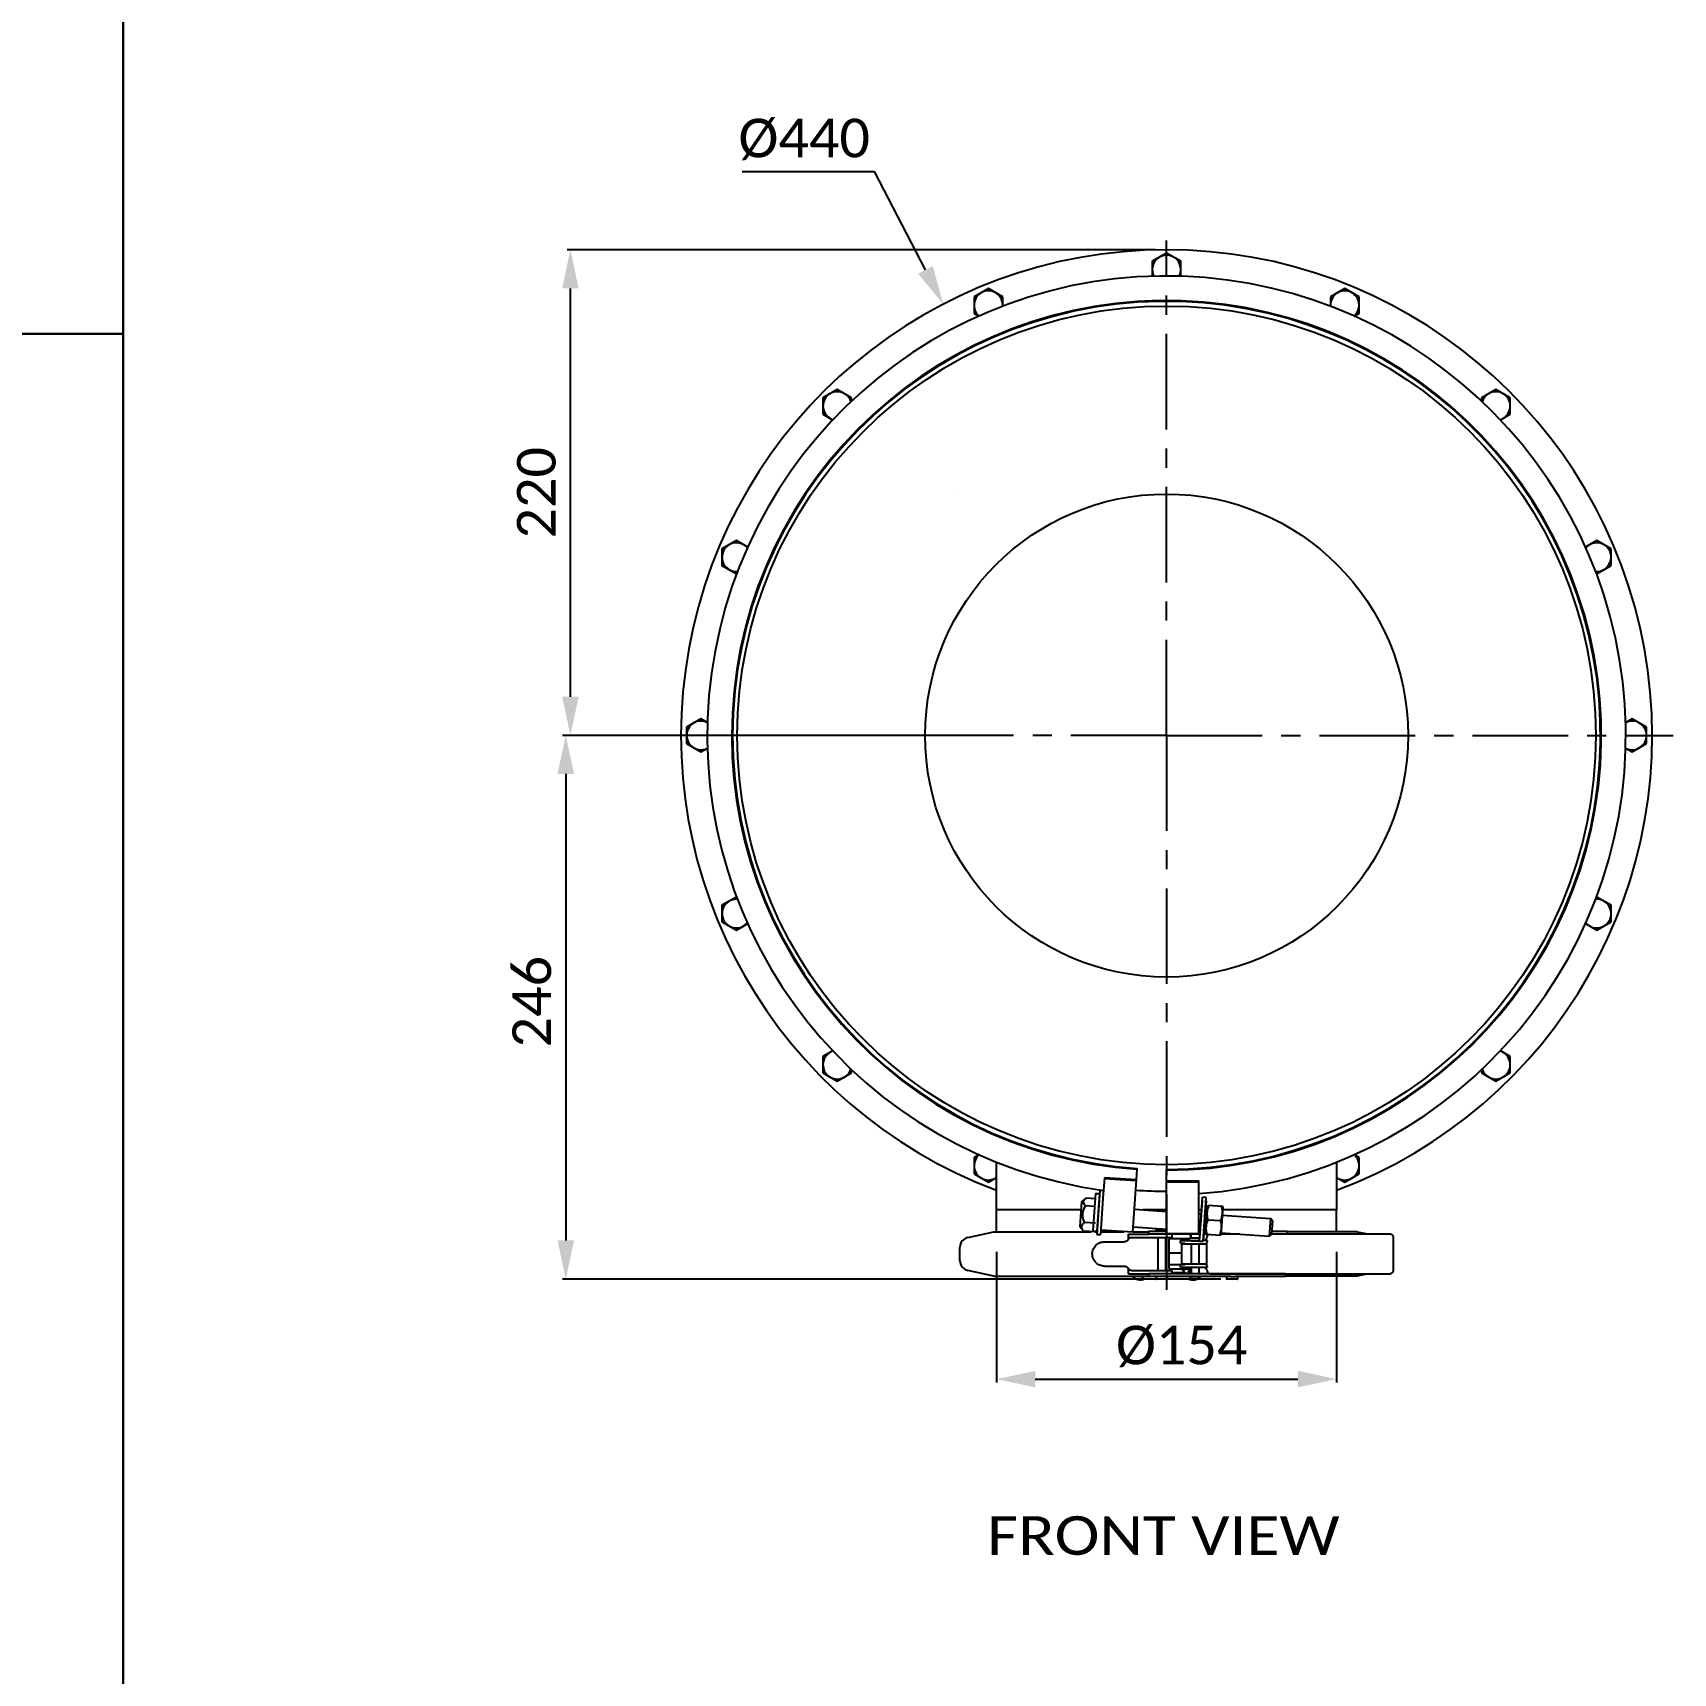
# Model space of a CAD drawing. Header units: millimetres. Extents: x 242 to 4341, y -255 to 3233.
# Drawn here: x 2250 to 2994, y 788 to 1531 of the extents above; entities that cross this region are included whole.
import ezdxf
from ezdxf.enums import TextEntityAlignment as Align

# ---------------------------------------------------------------- set-up
doc = ezdxf.new("R2010")
doc.units = ezdxf.units.MM
doc.header["$LTSCALE"] = 115.5
doc.header["$PDMODE"] = 3
doc.header["$PDSIZE"] = 8
doc.linetypes.add('CENTER', pattern=[0.6, 0.375, -0.075, 0.075, -0.075])
doc.layers.get('0').update_dxf_attribs({"linetype": 'CONTINUOUS'})
doc.layers.get('Defpoints').update_dxf_attribs({"linetype": 'CONTINUOUS'})
doc.layers.add('02___PRT_ALL_AXES', color=7, linetype='CONTINUOUS')
doc.styles.get("Standard").update_dxf_attribs({"font": 'calibri.ttf'})
doc.dimstyles.new('DIMSTYLE_1', dxfattribs={"dimtxt": 17.5, "dimasz": 17.5, "dimexe": 1.5, "dimexo": 1, "dimgap": 0.875, "dimtad": 1, "dimdec": 0, "dimdsep": 46, "dimtxsty": 'Standard', "dimblk": '_FILLED', "dimblk1": '_FILLED', "dimblk2": '_FILLED', "dimcen": 0.09, "dimazin": 2, "dimtp": 0.01, "dimtm": 0.01, "dimtfac": 1, "dimtdec": 0, "dimtofl": 0, "dimtmove": 0, "dimatfit": 3, "dimldrblk": '_FILLED', "dimfxl": 1, "dimtolj": 1, "dimarcsym": 0})
doc.dimstyles.new('DIMSTYLE_2', dxfattribs={"dimtxt": 17.5, "dimasz": 17.5, "dimexe": 1.5, "dimexo": 1, "dimgap": 0.875, "dimtad": 1, "dimdsep": 46, "dimtxsty": 'Standard', "dimblk": '_FILLED', "dimblk1": '_FILLED', "dimblk2": '_FILLED', "dimcen": 0.09, "dimazin": 2, "dimtp": 0.01, "dimtm": 0.01, "dimtfac": 1, "dimtofl": 0, "dimtmove": 0, "dimatfit": 3, "dimldrblk": '_FILLED', "dimfxl": 1, "dimtolj": 1, "dimarcsym": 0})
doc.dimstyles.new('DIMSTYLE_3', dxfattribs={"dimtxt": 17.5, "dimasz": 17.5, "dimexe": 1.5, "dimexo": 1, "dimtad": 1, "dimdec": 0, "dimdsep": 46, "dimtxsty": 'Standard', "dimblk": '_FILLED', "dimblk1": '_FILLED', "dimblk2": '_FILLED', "dimcen": 0.09, "dimazin": 2, "dimtp": 0.01, "dimtm": 0.01, "dimtfac": 1, "dimtdec": 0, "dimtofl": 0, "dimtmove": 0, "dimatfit": 1, "dimldrblk": '_FILLED', "dimfxl": 1, "dimtolj": 1, "dimarcsym": 0})

# ---------------------------------------------------------------- blocks, each defined once
blk = doc.blocks.new('_FILLED')
at = {"color": 0, "linetype": 'ByBlock'}
blk.add_solid([(0, 0), (-1, 0.214), (-1, -0.214)], dxfattribs=at)
blk = doc.blocks.new('*D132')
at = {"color": 0, "linetype": 'Continuous', "lineweight": -2}
for p, q in [((2538.98, 1213.01), (2490.28, 1213.01)), ((2491.78, 1195.51), (2491.78, 984.19)), ((2788.58, 966.69), (2490.28, 966.69))]:
    blk.add_line(p, q, dxfattribs=at)
at = {"layer": 'Defpoints', "color": 0}
for p in [(2539.98, 1213.01), (2491.78, 966.69), (2789.58, 966.69)]:
    blk.add_point(p, dxfattribs=at)
at = {"color": 0, "linetype": 'ByBlock', "lineweight": -2, "xscale": 17.5, "yscale": 17.5, "zscale": 17.5}
for p, rotation in [((2491.78, 1213.01), 90), ((2491.78, 966.69), 270)]:
    blk.add_blockref('_FILLED', p, dxfattribs=dict(at, rotation=rotation))
at = {"color": 0, "insert": (2467.57, 1092.34), "char_height": 17.5, "attachment_point": 2, "rotation": 90, "line_spacing_factor": 0.9}
blk.add_mtext('\\A1;246', dxfattribs=at)
blk = doc.blocks.new('*D133')
at = {"color": 0, "linetype": 'Continuous', "lineweight": -2}
for p, q in [((2758.99, 1433.01), (2492.37, 1433.01)), ((2493.87, 1230.51), (2493.87, 1415.51)), ((2658.99, 1213.01), (2492.37, 1213.01))]:
    blk.add_line(p, q, dxfattribs=at)
at = {"layer": 'Defpoints', "color": 0}
for p in [(2493.87, 1433.01), (2759.99, 1433.01), (2659.99, 1213.01)]:
    blk.add_point(p, dxfattribs=at)
at = {"color": 0, "linetype": 'ByBlock', "lineweight": -2, "xscale": 17.5, "yscale": 17.5, "zscale": 17.5}
for p, rotation in [((2493.87, 1433.01), 90), ((2493.87, 1213.01), 270)]:
    blk.add_blockref('_FILLED', p, dxfattribs=dict(at, rotation=rotation))
at = {"color": 0, "insert": (2469.66, 1322.92), "char_height": 17.5, "attachment_point": 2, "rotation": 90, "line_spacing_factor": 0.9}
blk.add_mtext('\\A1;220', dxfattribs=at)
blk = doc.blocks.new('*D134')
at = {"color": 0, "linetype": 'Continuous', "lineweight": -2}
for p, q in [((2686.99, 979.09), (2686.99, 919.86)), ((2840.99, 979.09), (2840.99, 919.86)), ((2704.49, 921.36), (2823.49, 921.36))]:
    blk.add_line(p, q, dxfattribs=at)
at = {"layer": 'Defpoints', "color": 0}
for p in [(2686.99, 980.09), (2840.99, 980.09), (2840.99, 921.36)]:
    blk.add_point(p, dxfattribs=at)
at = {"color": 0, "linetype": 'ByBlock', "lineweight": -2, "xscale": 17.5, "yscale": 17.5, "zscale": 17.5, "rotation": 180}
blk.add_blockref('_FILLED', (2686.99, 921.36), dxfattribs=at)
at = {"color": 0, "linetype": 'ByBlock', "lineweight": -2, "xscale": 17.5, "yscale": 17.5, "zscale": 17.5}
blk.add_blockref('_FILLED', (2840.99, 921.36), dxfattribs=at)
at = {"color": 0, "insert": (2770.85, 945.56), "char_height": 17.5, "attachment_point": 2, "line_spacing_factor": 0.9}
blk.add_mtext('\\A1;%%c154', dxfattribs=at)
blk = doc.blocks.new('*D135')
at = {"color": 0, "linetype": 'Continuous', "lineweight": -2}
for p in [(2571.65, 1468.42), (2654.73, 1423.89)]:
    blk.add_line(p, (2631.66, 1468.42), dxfattribs=at)
at = {"color": 0, "linetype": 'Continuous'}
for p, q in [((2763.9, 1213.01), (2764.08, 1213.01)), ((2763.99, 1212.92), (2763.99, 1213.1))]:
    blk.add_line(p, q, dxfattribs=at)
at = {"layer": 'Defpoints', "color": 0}
for p in [(2662.78, 1408.35), (2865.19, 1017.66)]:
    blk.add_point(p, dxfattribs=at)
at = {"color": 0, "linetype": 'ByBlock', "lineweight": -2, "xscale": 17.5, "yscale": 17.5, "zscale": 17.5, "rotation": 297.3888948476893}
blk.add_blockref('_FILLED', (2662.78, 1408.35), dxfattribs=at)
at = {"color": 0, "insert": (2629.58, 1492.37), "char_height": 17.5, "attachment_point": 3, "line_spacing_factor": 0.9}
blk.add_mtext('\\A1;%%c440', dxfattribs=at)

msp = doc.modelspace()

# ---------------------------------------------------------------- linework, layer by layer
at = {"color": 0, "linetype": 'Continuous'}
for p, q in [((2291.28, 3232.585), (2291.28, 1394.903)), ((2291.28, 1394.903), (2291.28, 3204.489)), ((2763.986, 1431.512), (2757.486, 1427.759)), ((2757.486, 1427.759), (2757.486, 1420.993)), ((2770.486, 1427.759), (2763.986, 1431.512)), ((2770.486, 1420.987), (2770.486, 1427.759)), ((2291.28, -254.656), (2291.28, 1422.999)), ((2683.24, 1415.45), (2676.74, 1411.697)), ((2689.74, 1411.697), (2683.24, 1415.45)), ((2844.732, 1415.45), (2838.232, 1411.697)), ((2851.232, 1411.697), (2844.732, 1415.45)), ((2676.74, 1411.697), (2676.74, 1404.192)), ((2689.74, 1407.318), (2689.74, 1411.697)), ((2838.232, 1411.697), (2838.232, 1407.334)), ((2851.232, 1404.192), (2851.232, 1411.697)), ((2676.74, 1404.192), (2678.991, 1402.892)), ((2849.004, 1402.905), (2851.232, 1404.192)), ((241.521, 1394.903), (2291.28, 1394.903)), ((2291.28, 1394.903), (241.521, 1394.903)), ((2291.28, 1394.903), (2291.28, -254.656)), ((2614.787, 1369.711), (2608.287, 1365.958)), ((2621.287, 1365.958), (2614.787, 1369.711)), ((2913.186, 1369.711), (2906.686, 1365.958)), ((2919.686, 1365.958), (2913.186, 1369.711)), ((2608.287, 1365.958), (2608.287, 1358.453)), ((2621.287, 1364.331), (2621.287, 1365.958)), ((2906.686, 1365.958), (2906.686, 1364.337)), ((2919.686, 1358.453), (2919.686, 1365.958)), ((2608.287, 1358.453), (2612.791, 1355.852)), ((2915.191, 1355.857), (2919.686, 1358.453)), ((2569.048, 1301.258), (2562.548, 1297.505)), ((2574.253, 1298.253), (2569.048, 1301.258)), ((2958.925, 1301.258), (2953.714, 1298.249)), ((2965.425, 1297.505), (2958.925, 1301.258)), ((2562.548, 1297.505), (2562.548, 1289.999)), ((2965.425, 1290), (2965.425, 1297.505)), ((2562.548, 1289.999), (2569.048, 1286.247)), ((2958.587, 1286.442), (2958.925, 1286.247)), ((2958.925, 1286.247), (2965.425, 1290)), ((2552.986, 1220.512), (2546.486, 1216.759)), ((2556.014, 1218.763), (2552.986, 1220.512)), ((2974.986, 1220.512), (2971.939, 1218.752)), ((2981.486, 1216.759), (2974.986, 1220.512)), ((2546.486, 1216.759), (2546.486, 1209.253)), ((2981.486, 1209.253), (2981.486, 1216.759)), ((2546.486, 1209.253), (2552.986, 1205.5)), ((2552.986, 1205.5), (2556.046, 1207.267)), ((2971.914, 1207.274), (2974.986, 1205.5)), ((2974.986, 1205.5), (2981.486, 1209.253)), ((2569.048, 1139.765), (2562.548, 1136.012)), ((2569.252, 1139.647), (2569.048, 1139.765)), ((2958.925, 1139.765), (2958.685, 1139.627)), ((2965.425, 1136.013), (2958.925, 1139.765)), ((2562.548, 1136.012), (2562.548, 1128.507)), ((2965.425, 1128.507), (2965.425, 1136.013)), ((2562.548, 1128.507), (2569.048, 1124.754)), ((2569.048, 1124.754), (2574.183, 1127.719)), ((2953.768, 1127.732), (2958.925, 1124.754)), ((2958.925, 1124.754), (2965.425, 1128.507)), ((2612.772, 1070.149), (2608.287, 1067.559)), ((2608.287, 1067.559), (2608.287, 1060.054)), ((2919.686, 1067.559), (2915.216, 1070.14)), ((2919.686, 1060.054), (2919.686, 1067.559)), ((2608.287, 1060.054), (2614.787, 1056.301)), ((2614.787, 1056.301), (2621.287, 1060.054)), ((2621.287, 1060.054), (2621.287, 1061.613)), ((2906.686, 1061.582), (2906.686, 1060.054)), ((2906.686, 1060.054), (2913.186, 1056.301)), ((2913.186, 1056.301), (2919.686, 1060.054)), ((2679.038, 1023.147), (2676.74, 1021.82)), ((2676.74, 1021.82), (2676.74, 1014.315)), ((2840.986, 1019.686), (2840.986, 998.086)), ((2851.232, 1021.82), (2848.941, 1023.143)), ((2851.232, 1014.315), (2851.232, 1021.82)), ((2676.74, 1014.315), (2683.24, 1010.562)), ((2683.24, 1010.562), (2686.986, 1012.725)), ((2735.787, 1012.621), (2735.157, 1003.357)), ((2750.26, 1011.146), (2735.754, 1012.132)), ((2750.293, 1011.634), (2735.787, 1012.621)), ((2748.678, 987.872), (2750.293, 1011.634)), ((2750.293, 1011.634), (2750.622, 1016.471)), ((2750.622, 1016.471), (2750.647, 1016.838)), ((2763.986, 1016.017), (2763.986, 1016.385)), ((2763.986, 1011.169), (2763.986, 1016.017)), ((2763.986, 1011.169), (2778.526, 1011.169)), ((2763.986, 987.353), (2763.986, 1011.169)), ((2778.526, 987.353), (2778.526, 1011.169)), ((2840.986, 1012.725), (2844.733, 1010.562)), ((2844.733, 1010.562), (2851.232, 1014.315)), ((2763.986, 1010.68), (2778.526, 1010.68)), ((2724.797, 990.301), (2725.57, 1001.669)), ((2725.57, 1001.669), (2727.354, 1003.225)), ((2731.34, 999.547), (2727.262, 999.824)), ((2731.579, 1003.073), (2727.502, 1003.35)), ((2733.137, 999.453), (2733.187, 999.45)), ((2749.39, 998.348), (2763.971, 997.357)), ((2778.526, 996.367), (2779.661, 996.29)), ((2781.457, 996.168), (2782.355, 996.107)), ((2781.743, 987.105), (2782.624, 1000.069)), ((2782.624, 1000.069), (2782.626, 1000.072)), ((2789.407, 999.611), (2782.626, 1000.072)), ((2789.408, 999.607), (2788.527, 986.644)), ((2789.408, 999.607), (2789.407, 999.611)), ((2724.797, 990.301), (2726.354, 988.517)), ((2731.728, 991.998), (2726.753, 992.336)), ((2732.595, 991.472), (2732.645, 991.468)), ((2748.678, 987.872), (2734.171, 988.859)), ((2748.847, 990.367), (2763.986, 989.337)), ((2782.764, 993.547), (2788.387, 993.165)), ((2789.139, 995.645), (2811.058, 994.155)), ((2811.058, 994.155), (2810.515, 986.173)), ((2811.987, 993.089), (2811.058, 994.155)), ((2811.987, 993.089), (2811.58, 987.103)), ((2685.642, 988.149), (2729.794, 988.149)), ((2731.459, 988.035), (2726.484, 988.374)), ((2731.459, 988.149), (2732.419, 988.149)), ((2734.123, 988.149), (2744.616, 988.149)), ((2735.828, 983.586), (2744.827, 983.586)), ((2746.79, 987.086), (2755.879, 987.086)), ((2746.79, 984.586), (2746.79, 987.086)), ((2748.135, 985.586), (2766.465, 985.586)), ((2748.696, 988.149), (2755.795, 988.149)), ((2763.986, 988.486), (2759.095, 988.486)), ((2763.986, 987.353), (2778.526, 987.353)), ((2765.179, 971.586), (2765.179, 984.586)), ((2770.243, 984.125), (2778.884, 984.125)), ((2770.243, 982.925), (2770.243, 984.125)), ((2770.243, 982.925), (2772.323, 982.925)), ((2770.866, 982.586), (2782.247, 982.586)), ((2770.871, 973.586), (2770.871, 982.586)), ((2774.712, 987.086), (2774.708, 986.586)), ((2774.708, 986.586), (2774.912, 985.303)), ((2774.889, 987.086), (2775.127, 985.587)), ((2775.116, 985.325), (2778.616, 985.325)), ((2778.526, 988.349), (2779.118, 988.308)), ((2782.594, 984.125), (2780.588, 984.125)), ((2780.914, 988.186), (2781.812, 988.125)), ((2781.743, 987.105), (2781.744, 987.102)), ((2781.744, 987.102), (2788.525, 986.641)), ((2782.247, 973.325), (2782.247, 983.135)), ((2782.259, 985.842), (2782.259, 985.842)), ((2782.577, 984.086), (2782.594, 984.125)), ((2788.527, 986.644), (2788.525, 986.641)), ((2788.596, 987.664), (2810.515, 986.173)), ((2811.58, 987.103), (2810.515, 986.173)), ((2850.33, 988.149), (2818.68, 988.149)), ((2818.68, 987.125), (2865.456, 987.125)), ((2866.592, 985.925), (2866.592, 970.325)), ((2685.642, 968.023), (2755.795, 968.023)), ((2735.828, 972.586), (2744.827, 972.586)), ((2746.79, 969.086), (2746.79, 971.586)), ((2746.79, 969.086), (2755.872, 969.086)), ((2748.135, 970.586), (2766.465, 970.586)), ((2753.268, 967.161), (2753.377, 968.023)), ((2755.231, 966.749), (2759.295, 966.749)), ((2759.295, 967.836), (2759.295, 966.736)), ((2764.245, 966.686), (2759.345, 966.686)), ((2764.295, 967.836), (2764.295, 966.736)), ((2764.295, 966.749), (2772.741, 966.749)), ((2772.464, 969.556), (2766.465, 969.556)), ((2770.243, 973.325), (2772.323, 973.325)), ((2770.243, 972.125), (2770.243, 973.325)), ((2770.243, 972.125), (2772.323, 972.125)), ((2770.866, 973.586), (2782.247, 973.586)), ((2772.464, 969.556), (2773.935, 969.086)), ((2773.153, 969.336), (2774.71, 969.336)), ((2774.962, 971.182), (2773.319, 971.182)), ((2773.986, 971.182), (2773.986, 969.336)), ((2779.316, 967.725), (2774.416, 967.725)), ((2774.633, 967.725), (2774.705, 967.161)), ((2775.105, 972.086), (2774.708, 969.586)), ((2774.708, 969.586), (2774.712, 969.086)), ((2775.116, 970.517), (2774.889, 969.086)), ((2780.272, 972.125), (2782.594, 972.125)), ((2782.247, 973.115), (2782.247, 973.325)), ((2782.259, 970.406), (2782.259, 970.407)), ((2783.738, 969.125), (2865.456, 969.125)), ((2791.081, 967.836), (2791.081, 966.736)), ((2796.031, 966.686), (2791.131, 966.686)), ((2792.972, 967.886), (2795.012, 967.886)), ((2796.081, 967.836), (2796.081, 966.736)), ((2850.33, 968.023), (2817.911, 968.023))]:
    msp.add_line(p, q, dxfattribs=at)
msp.add_line((2668.659, 1322.506), (2668.659, 1322.506))
for points in [[(2782.259, 985.842), (2782.214, 985.618), (2782.004, 985.114), (2781.663, 984.682), (2781.215, 984.359), (2780.694, 984.169), (2780.59, 984.156)], [(2783.171, 987.005), (2783.105, 986.984), (2782.762, 986.762), (2782.49, 986.452), (2782.312, 986.075), (2782.259, 985.842)], [(2780.648, 972.086), (2780.683, 972.082), (2781.205, 971.895), (2781.654, 971.575), (2781.998, 971.146), (2782.211, 970.643), (2782.259, 970.406)], [(2782.26, 970.406), (2782.303, 970.204), (2782.471, 969.826), (2782.739, 969.507), (2783.087, 969.273), (2783.483, 969.146), (2783.738, 969.125)]]:
    msp.add_lwpolyline(points, dxfattribs=at)
msp.add_circle((2763.986, 1212.916), 109.41)
for centre, radius, start, end in [((2763.986, 1424.006), 6.5, 332.28481, 207.453157), ((2763.986, 1213.006), 208.1, 274.007458, 262.102542), ((2683.24, 1407.945), 6.5, 354.278828, 230.381397), ((2844.732, 1407.945), 6.5, 309.827264, 185.581573), ((2763.986, 1213.006), 196.989, 270, 266.11), ((2763.986, 1213.006), 196.621, 270, 266.11), ((2614.787, 1362.206), 6.5, 16.666078, 253.306773), ((2913.186, 1362.206), 6.5, 286.799249, 163.303809), ((2569.048, 1293.752), 6.5, 39.234609, 275.858281), ((2958.925, 1293.752), 6.5, 264.136509, 140.848972), ((2552.986, 1213.006), 6.5, 62.199172, 298.128664), ((2974.986, 1213.006), 6.5, 241.755616, 117.990052), ((2569.048, 1132.26), 6.5, 84.926029, 320.127206), ((2958.925, 1132.26), 6.5, 219.638167, 94.898008), ((2614.787, 1063.806), 6.5, 106.888186, 342.735792), ((2913.186, 1063.806), 6.5, 197.492614, 72.948447), ((2683.24, 1018.067), 6.5, 129.173552, 305.309077), ((2844.732, 1018.067), 6.5, 234.689697, 50.775446), ((2731.554, 998.402), 6.396, 129.310838, 131.043181), ((2760.045, 988.686), 1, 108.761865, 180), ((2759.095, 988.536), 0.05, 180, 270), ((2674.986, 981.094), 4.6, 102.407419, 180), ((2759.995, 988.436), 0.05, 0, 90), ((2763.595, 988.436), 0.05, 90, 180), ((2775.116, 984.325), 1, 90, 180), ((2774.166, 984.175), 0.05, 180, 270), ((2778.616, 984.325), 1, 69.751253, 90), ((2674.986, 975.078), 4.6, 180, 257.592581), ((2751.986, 971.063), 4.727, 220.122917, 296.201665), ((2759.345, 967.836), 0.05, 90, 180), ((2759.345, 966.736), 0.05, 180, 270), ((2764.245, 967.836), 0.05, 0, 90), ((2764.245, 966.736), 0.05, 270, 0), ((2767.016, 969.575), 4.393, 20.051548, 22.752298), ((2766.896, 969.53), 4.521, 19.842163, 20.063878), ((2766.878, 969.523), 4.541, 19.59341, 19.842144), ((2774.612, 972.276), 3.668, 199.586048, 201.522842), ((2774.472, 972.221), 3.518, 201.522524, 203.453425), ((2774.334, 972.161), 3.368, 203.453293, 205.379698), ((2775.986, 971.063), 4.727, 243.798335, 315.083914), ((2774.416, 967.775), 0.05, 180, 270), ((2779.316, 967.775), 0.05, 270, 0), ((2775.986, 971.063), 4.727, 315.584069, 317.68647), ((2791.131, 967.836), 0.05, 90, 180), ((2791.131, 966.736), 0.05, 180, 270), ((2796.031, 967.836), 0.05, 0, 90), ((2796.031, 966.736), 0.05, 270, 0)]:
    msp.add_arc(centre, radius, start, end, dxfattribs=at)
for centre, major_axis, start_param, end_param in [((2755.284, 967.161), (2.017, 0.011), 3.1145815, 4.6853476), ((2772.689, 967.161), (2.017, -0.011), -1.5437549, 0.0270112)]:
    msp.add_ellipse(centre, major_axis=major_axis, ratio=0.2042321, start_param=start_param, end_param=end_param, dxfattribs=at)
for points, knots in [([(2726.753, 992.336), (2726.501, 992.938), (2726.077, 994.179), (2725.901, 996.155), (2726.343, 998.089), (2726.931, 999.262), (2727.262, 999.824)], [0, 0, 0, 0, 0.250166, 0.4999956, 0.7498369, 1, 1, 1, 1]), ([(2727.262, 999.824), (2726.816, 1000.305), (2726.262, 1001.068), (2726.432, 1002.034), (2726.645, 1002.461), (2726.961, 1002.862), (2727.217, 1003.105), (2727.354, 1003.225)], [0, 0, 0, 0, 0.4999557, 0.612882, 0.7318591, 0.8607558, 1, 1, 1, 1]), ([(2782.764, 993.547), (2782.625, 994.084), (2782.406, 995.17), (2782.35, 996.833), (2782.63, 998.474), (2782.995, 999.52), (2783.205, 1000.032)], [0, 0, 0, 0, 0.250929, 0.5000001, 0.7490698, 1, 1, 1, 1]), ([(2788.828, 999.65), (2788.967, 999.114), (2789.187, 998.028), (2789.242, 996.364), (2788.962, 994.724), (2788.597, 993.678), (2788.387, 993.165)], [0, 0, 0, 0, 0.2509334, 0.5000002, 0.7490669, 1, 1, 1, 1]), ([(2726.484, 988.374), (2726.352, 988.534), (2726.108, 988.855), (2725.816, 989.364), (2725.632, 989.889), (2725.589, 990.425), (2725.704, 990.95), (2726.052, 991.63), (2726.458, 992.064), (2726.753, 992.336)], [0, 0, 0, 0, 0.1366111, 0.2651891, 0.3855695, 0.5002875, 0.6150171, 0.7353771, 1, 1, 1, 1]), ([(2782.323, 987.062), (2782.184, 987.599), (2781.965, 988.685), (2781.909, 990.348), (2782.19, 991.988), (2782.554, 993.035), (2782.764, 993.547)], [0, 0, 0, 0, 0.250931, 0.5000002, 0.7490716, 1, 1, 1, 1]), ([(2788.387, 993.165), (2788.526, 992.629), (2788.746, 991.543), (2788.801, 989.879), (2788.521, 988.239), (2788.156, 987.193), (2787.946, 986.68)], [0, 0, 0, 0, 0.2509333, 0.5000002, 0.7490668, 1, 1, 1, 1]), ([(2735.828, 972.586), (2735.126, 972.586), (2733.7, 972.863), (2731.874, 974.059), (2730.623, 975.888), (2730.175, 978.086), (2730.623, 980.284), (2731.874, 982.113), (2733.7, 983.309), (2735.126, 983.586), (2735.828, 983.586)], [0, 0, 0, 0, 0.1227399, 0.2464079, 0.372236, 0.5, 0.627764, 0.7535921, 0.8772601, 1, 1, 1, 1]), ([(2746.79, 985.586), (2746.79, 985.326), (2746.688, 984.801), (2746.252, 984.137), (2745.599, 983.691), (2745.082, 983.586), (2744.827, 983.586)], [0, 0, 0, 0, 0.2524866, 0.5036063, 0.7526538, 1, 1, 1, 1]), ([(2746.79, 984.586), (2746.79, 984.679), (2746.825, 984.86), (2746.996, 985.151), (2747.303, 985.397), (2747.714, 985.553), (2747.997, 985.586), (2748.135, 985.586)], [0, 0, 0, 0, 0.1518109, 0.291845, 0.5419761, 0.7742304, 1, 1, 1, 1]), ([(2765.438, 985.586), (2765.397, 985.586), (2765.337, 985.518), (2765.291, 985.416), (2765.235, 985.236), (2765.192, 984.957), (2765.179, 984.716), (2765.179, 984.586)], [0, 0, 0, 0, 0.1137494, 0.2073638, 0.3273109, 0.6354012, 1, 1, 1, 1]), ([(2775.127, 985.587), (2775.129, 985.572), (2775.14, 985.497), (2775.147, 985.422), (2775.152, 985.363)], [0, 0, 0, 0, 0.1999246, 1, 1, 1, 1]), ([(2782.247, 983.135), (2782.247, 983.304), (2782.367, 983.631), (2782.508, 983.933), (2782.577, 984.086)], [0, 0, 0, 0, 0.5007526, 1, 1, 1, 1]), ([(2865.456, 987.125), (2865.603, 987.125), (2865.904, 987.066), (2866.284, 986.801), (2866.535, 986.4), (2866.592, 986.083), (2866.592, 985.925)], [0, 0, 0, 0, 0.241754, 0.4863948, 0.7394541, 1, 1, 1, 1]), ([(2744.827, 972.586), (2745.082, 972.586), (2745.599, 972.481), (2746.252, 972.035), (2746.688, 971.371), (2746.79, 970.846), (2746.79, 970.586)], [0, 0, 0, 0, 0.247346, 0.4963932, 0.7475133, 1, 1, 1, 1]), ([(2748.135, 970.586), (2747.997, 970.586), (2747.714, 970.619), (2747.303, 970.775), (2746.996, 971.021), (2746.825, 971.312), (2746.79, 971.493), (2746.79, 971.586)], [0, 0, 0, 0, 0.2257697, 0.4580241, 0.7081551, 0.8481891, 1, 1, 1, 1]), ([(2765.179, 971.586), (2765.179, 971.456), (2765.192, 971.215), (2765.235, 970.936), (2765.291, 970.756), (2765.337, 970.654), (2765.397, 970.586), (2765.438, 970.586)], [0, 0, 0, 0, 0.3645989, 0.6726897, 0.7926366, 0.8862507, 1, 1, 1, 1]), ([(2773.319, 971.182), (2773.121, 971.182), (2772.738, 971.162), (2772.197, 971.057), (2771.728, 970.802), (2771.56, 970.496), (2771.513, 970.339)], [0, 0, 0, 0, 0.2777497, 0.5369788, 0.7698153, 1, 1, 1, 1]), ([(2771.518, 970.319), (2771.579, 970.229), (2771.828, 969.906), (2772.178, 969.646), (2772.464, 969.556)], [0, 0, 0, 0, 0.2667039, 1, 1, 1, 1]), ([(2782.594, 972.125), (2782.523, 972.285), (2782.376, 972.599), (2782.247, 972.939), (2782.247, 973.114)], [0, 0, 0, 0, 0.4993276, 1, 1, 1, 1]), ([(2866.592, 970.325), (2866.592, 970.166), (2866.535, 969.85), (2866.284, 969.448), (2865.904, 969.183), (2865.603, 969.125), (2865.456, 969.125)], [0, 0, 0, 0, 0.2605457, 0.5136041, 0.7582456, 1, 1, 1, 1])]:
    msp.add_open_spline(points, degree=3, knots=knots, dxfattribs=at)
msp.add_open_spline([(2771.291, 970.717), (2771.357, 970.579), (2771.432, 970.446), (2771.518, 970.319)], degree=3, dxfattribs=at)
at = {"layer": '02___PRT_ALL_AXES', "color": 0, "linetype": 'CENTER'}
for q in [(2763.986, 1437.132), (2535.257, 1213.006), (2763.986, 959.802), (2993.527, 1213.006)]:
    msp.add_line((2763.986, 1213.006), q, dxfattribs=at)
at = {"layer": '02___PRT_ALL_AXES', "color": 0, "linetype": 'Continuous'}
for p, q in [((2686.986, 988.149), (2686.986, 1019.714)), ((2731.747, 1005.536), (2730.594, 988.575)), ((2731.747, 1005.536), (2733.543, 1005.414)), ((2733.694, 1006.907), (2732.338, 986.953)), ((2733.543, 1005.414), (2732.39, 988.453)), ((2733.694, 1006.907), (2735.391, 1006.792)), ((2778.861, 983.79), (2780.218, 1003.744)), ((2781.914, 1003.628), (2780.218, 1003.744)), ((2780.557, 983.674), (2781.914, 1003.628)), ((2725.327, 998.086), (2686.986, 998.086)), ((2735.157, 1003.357), (2734.034, 986.838)), ((2763.986, 998.086), (2753.246, 998.086)), ((2779.783, 998.086), (2778.526, 998.086)), ((2780.066, 1002.251), (2778.913, 985.29)), ((2780.066, 1002.251), (2780.116, 1002.247)), ((2781.862, 1002.128), (2780.709, 985.168)), ((2782.489, 998.086), (2781.587, 998.086)), ((2781.812, 1002.132), (2781.862, 1002.128)), ((2840.986, 998.086), (2789.305, 998.086)), ((2840.986, 988.149), (2840.986, 998.086)), ((2731.492, 988.514), (2732.39, 988.453)), ((2759.045, 988.536), (2759.045, 988.686)), ((2670.386, 975.078), (2670.386, 981.094)), ((2673.998, 985.587), (2685.642, 988.149)), ((2732.338, 986.953), (2734.034, 986.838)), ((2763.986, 988.286), (2755.795, 988.286)), ((2755.795, 988.286), (2755.795, 987.086)), ((2779.035, 987.086), (2755.879, 987.086)), ((2760.045, 988.436), (2760.045, 988.286)), ((2760.045, 985.586), (2760.045, 970.586)), ((2763.545, 988.436), (2763.545, 988.286)), ((2763.545, 985.586), (2763.545, 970.586)), ((2765.216, 985.085), (2774.474, 985.085)), ((2766.465, 985.586), (2766.465, 987.086)), ((2770.866, 982.586), (2770.866, 982.925)), ((2774.116, 984.175), (2774.116, 984.325)), ((2774.922, 984.086), (2778.881, 984.086)), ((2775.116, 982.586), (2775.116, 973.586)), ((2779.117, 988.286), (2778.526, 988.286)), ((2778.616, 982.586), (2778.616, 973.586)), ((2780.557, 983.674), (2778.861, 983.79)), ((2778.913, 985.29), (2778.963, 985.286)), ((2780.659, 985.171), (2780.709, 985.168)), ((2781.976, 987.086), (2780.839, 987.086)), ((2797.094, 987.086), (2788.557, 987.086)), ((2818.68, 987.086), (2811.561, 987.086)), ((2818.68, 988.286), (2811.661, 988.286)), ((2818.68, 988.286), (2818.68, 987.086)), ((2850.33, 988.149), (2854.985, 987.125)), ((2770.871, 978.416), (2765.179, 978.416)), ((2685.642, 968.023), (2673.998, 970.585)), ((2755.795, 969.086), (2755.795, 967.886)), ((2792.972, 967.886), (2755.795, 967.886)), ((2817.911, 969.086), (2755.872, 969.086)), ((2765.179, 973.271), (2770.243, 973.271)), ((2765.194, 971.271), (2774.976, 971.271)), ((2766.465, 969.086), (2766.465, 970.586)), ((2770.866, 973.325), (2770.866, 973.586)), ((2770.866, 972.086), (2770.866, 972.125)), ((2770.866, 972.086), (2782.584, 972.086)), ((2774.366, 967.886), (2774.366, 967.775)), ((2775.116, 972.086), (2775.116, 969.086)), ((2778.616, 972.086), (2778.616, 969.086)), ((2779.366, 967.886), (2779.366, 967.775)), ((2791.831, 969.125), (2791.831, 969.086)), ((2817.911, 967.886), (2795.012, 967.886)), ((2795.331, 969.125), (2795.331, 969.086)), ((2817.911, 969.086), (2817.911, 967.886)), ((2855.336, 969.125), (2850.33, 968.023))]:
    msp.add_line(p, q, dxfattribs=at)
msp.add_circle((2763.986, 1213.006), 194.5, dxfattribs=at)
for radius, start, end in [(220.005, 290.497751, 249.502216), (206.5, 266.112833, 270)]:
    msp.add_arc((2763.986, 1213.006), radius, start, end, dxfattribs=at)

# ---------------------------------------------------------------- texts
at = {"color": 0, "linetype": 'Continuous', "width": 1.109888}
msp.add_text('FRONT VIEW', height=17.5, dxfattribs=at).set_placement((2682.624, 841.758), (2842.371, 841.758), align=Align.FIT)

# ---------------------------------------------------------------- dimensions: what is measured, and where the dimension line sits
at = {"color": 0, "linetype": 'Continuous'}
dim = msp.add_diameter_dim_2p(p1=(2865.194, 1017.663), p2=(2662.778, 1408.349), text='%%c<>', dimstyle='DIMSTYLE_3', override={"dimtih": 1, "dimtoh": 1, "dimpost": '<>'}, dxfattribs=at)
dim.commit()
dim.dimension.update_dxf_attribs({"geometry": '*D135', "text_midpoint": (2600.615, 1468.417), "dimtype": 163})
for base, p1, p2, angle, dimstyle, picture, middle in [((2493.8682, 1433.0106), (2659.9862, 1213.006), (2759.9862, 1433.0106), 90, 'DIMSTYLE_2', '*D133', (2493.8682, 1322.9244)), ((2491.775, 966.686), (2539.982, 1213.006), (2789.581, 966.686), 270, 'DIMSTYLE_1', '*D132', (2491.775, 1092.335))]:
    dim = msp.add_linear_dim(base=base, p1=p1, p2=p2, angle=angle, dimstyle=dimstyle, dxfattribs=at)
    dim.commit()
    dim.dimension.update_dxf_attribs({"geometry": picture, "text_midpoint": middle, "dimtype": 160})
dim = msp.add_linear_dim(base=(2840.986, 921.356), p1=(2686.986, 980.086), p2=(2840.986, 980.086), text='%%c<>', dimstyle='DIMSTYLE_2', dxfattribs=at)
dim.commit()
dim.dimension.update_dxf_attribs({"geometry": '*D134', "text_midpoint": (2770.848, 921.356), "dimtype": 160})

doc.saveas('drawing.dxf')
